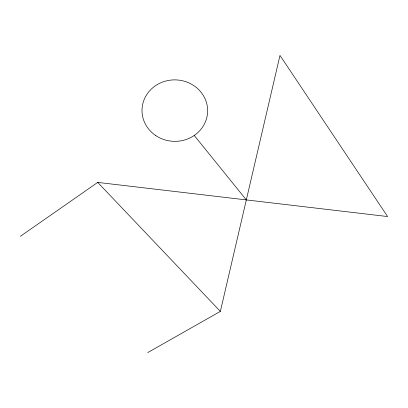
<?xml version="1.0" encoding="UTF-8"?>
<svg xmlns="http://www.w3.org/2000/svg" width="408" height="408" viewBox="0 0 408 408"><rect width="100%" height="100%" fill="white"/><g stroke="black" fill="none" stroke-linecap="round" stroke-linejoin="round"><path stroke-width="0.61" d="M147.752 352.578L220.361 311.396L279.985 55.422L387.6 216.551L97.731 182.401L20.4 236.278M97.731 182.401L220.361 311.396M194.239 135.461L246.33 199.91M155.831 135.624A32.819 30.738 1.5 0 0 207.494 113.597A32.819 30.738 1.5 0 0 161.145 82.625A32.819 30.738 1.5 0 0 155.831 135.624"/></g></svg>
